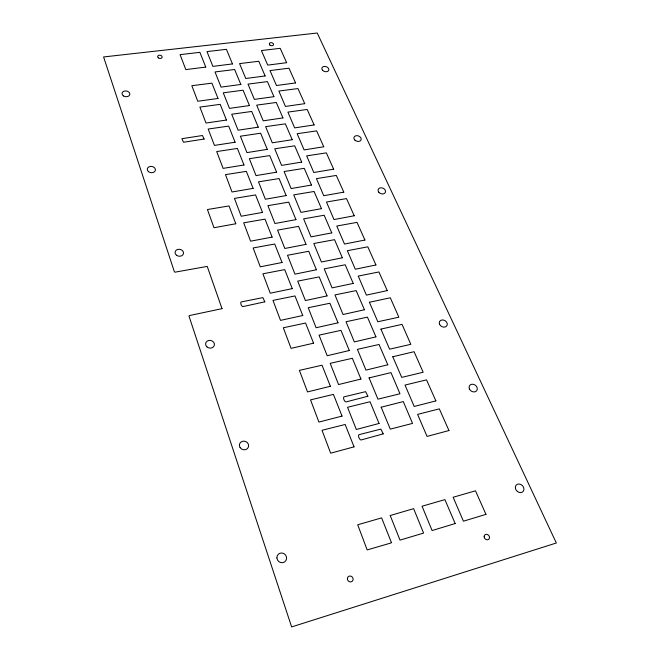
<?xml version="1.0" encoding="UTF-8"?>
<svg xmlns="http://www.w3.org/2000/svg" width="660" height="660" viewBox="0 0 660 660"><rect width="100%" height="100%" fill="white"/><g stroke="black" fill="none" stroke-linecap="round" stroke-linejoin="round"><path stroke-width="0.99" d="M390.217 515.526L400.018 540.119L423.596 533.082L413.638 508.654L390.217 515.526M391.363 542.429L391.017 542.982L367.183 549.92L357.695 524.783L381.628 517.885L391.363 542.429M392.774 356.738L401.717 377.396L423.159 372.257L414.092 351.706L392.774 356.738M387.791 364.79L365.962 370.111L357.406 349.354L379.038 344.479L387.791 364.79M387.255 290.606L366.415 295.119L358.24 276.07L378.898 271.953L387.255 290.606M383.204 433.859L360.946 440.005C359.378 439.642 357.802 435.889 358.858 434.726L380.878 429.099L383.204 433.859M379.054 423.464L356.317 429.478L347.548 407.278L370.062 401.75L379.054 423.464M380.919 329.109L389.606 349.173L410.834 344.322L402.022 324.357L380.919 329.109M381.166 407.203L390.283 429.124L412.549 423.398L403.293 401.593L381.166 407.203M375.936 264.974L355.303 269.23L347.358 250.709L367.81 246.823L375.936 264.974M375.944 336.872L354.337 341.905L346.03 321.75L367.43 317.147L375.944 336.872M369.088 377.899L377.941 399.168L399.968 393.772L390.984 372.611L369.088 377.899M369.402 302.263L377.842 321.758L398.854 317.188L390.299 297.784L369.402 302.263M367.867 396.239L345.914 401.965C344.388 401.626 342.845 397.98 343.901 396.883L365.623 391.652L367.867 396.239M364.427 309.763L343.043 314.507L334.975 294.921L356.161 290.59L364.427 309.763M360.946 379.046L338.572 384.565L330.19 363.346L352.349 358.289L360.946 379.046M364.93 240.034L344.503 244.051L336.773 226.034L357.019 222.379L364.93 240.034M354.04 446.853L330.66 453.181L322.014 430.287L345.163 424.471L354.04 446.853M354.222 215.77L333.993 219.557L326.469 202.026L346.516 198.594L354.222 215.77M353.24 283.412L332.071 287.884L324.225 268.859L345.197 264.775L353.24 283.412M349.313 350.518L327.187 355.732L319.052 335.14L340.964 330.363L349.313 350.518M342.037 416.097L318.912 422.07L310.53 399.877L333.424 394.391L342.037 416.097M338.027 322.822L316.123 327.739L308.228 307.741L329.909 303.245L338.027 322.822M343.794 192.159L323.763 195.715L316.437 178.645L336.295 175.428L343.794 192.159M342.358 257.796L321.412 262.012L313.78 243.507L334.537 239.671L342.358 257.796M330.388 386.273L307.519 391.916L299.392 370.384L322.03 365.211L330.388 386.273M331.782 232.889L311.041 236.858L303.625 218.856L324.167 215.251L331.782 232.889M327.055 295.919L305.39 300.556L297.718 281.127L319.176 276.895L327.055 295.919M333.647 169.166L313.805 172.507L306.669 155.892L326.337 152.864L333.647 169.166M316.396 269.775L294.954 274.147L287.496 255.263L308.731 251.278L316.396 269.775M323.763 146.767L304.103 149.911L297.157 133.716L316.635 130.886L323.763 146.767M313.566 343.183L291.076 348.356L283.305 327.772L305.572 323.045L313.566 343.183M321.486 208.651L300.952 212.388L293.733 194.873L314.077 191.482L321.486 208.651M311.471 185.056L291.134 188.57L284.113 171.526L304.252 168.341L311.471 185.056M306.034 244.365L284.815 248.474L277.563 230.117L298.576 226.372L306.034 244.365M314.127 124.938L294.657 127.892L287.892 112.109L307.18 109.461L314.127 124.938M302.759 315.505L280.508 320.38L272.968 300.399L294.987 295.944L302.759 315.505M304.738 103.661L285.45 106.433L278.85 91.047L297.965 88.572L304.738 103.661M292.264 288.626L270.253 293.213L262.919 273.801L284.707 269.61L292.264 288.626M301.711 162.088L281.581 165.396L274.741 148.789L294.682 145.81L301.711 162.088M295.96 219.64L274.956 223.509L267.902 205.656L288.7 202.142L295.96 219.64M286.151 195.591L265.361 199.229L258.497 181.855L279.089 178.555L286.151 195.591M295.581 82.921L276.474 85.511L270.006 70.587L288.973 68.203L295.581 82.921M282.059 262.498L260.287 266.822L253.16 247.954L274.717 244.018L282.059 262.498M292.215 139.714L272.283 142.816L265.617 126.646L285.359 123.857L292.215 139.714M282.959 117.917L263.216 120.829L256.682 105.146L276.276 102.457L282.959 117.917M276.606 172.177L256.03 175.601L249.348 158.689L269.726 155.595L276.606 172.177M272.143 237.105L250.602 241.172L243.68 222.833L265.007 219.136L272.143 237.105M286.646 62.692L267.721 65.117L261.409 50.556L280.203 48.328L286.646 62.692M264.825 301.834L242.83 306.62C241.403 306.355 240.034 302.858 241.148 301.95L262.886 297.611L264.825 301.834M273.933 96.674L254.38 99.396L248.011 84.117L267.424 81.601L273.933 96.674M267.316 149.383L246.947 152.6L240.397 136.207L260.609 133.229L267.316 149.383M262.507 212.404L241.189 216.241L234.448 198.396L255.552 194.923L262.507 212.404M253.118 188.38L232.023 191.986L225.472 174.619L246.353 171.369L253.118 188.38M265.138 75.958L245.776 78.507L239.563 63.607L258.786 61.256L265.138 75.958M258.266 127.182L238.095 130.201L231.718 114.238L251.732 111.449L258.266 127.182M249.447 105.559L229.482 108.38L223.261 92.821L243.078 90.214L249.447 105.559M243.994 165L223.113 168.382L216.695 151.569L237.402 148.434L243.994 165M235.793 223.765L213.98 227.733L207.43 209.533L229.012 205.936L235.793 223.765M222.016 308.657L189.362 315.579L189.007 316.123L291.637 626.926L556.331 542.998L317.229 33.017L103.587 56.95L174.405 271.837L175.04 272.167L207.232 266.401L222.016 308.657M240.85 84.472L221.075 87.12L215.02 71.948L234.638 69.514L240.85 84.472M235.1 142.23L214.442 145.406L208.18 129.038L228.682 126.101L235.1 142.23M232.477 63.921L212.891 66.388L206.976 51.595L226.413 49.327L232.477 63.921M226.446 120.062L205.994 123.032L199.898 107.085L220.192 104.346L226.446 120.062M218.014 98.464L197.761 101.244L191.829 85.709L211.918 83.144L218.014 98.464M204.113 139.045L183.505 142.255L181.888 138.691L202.463 135.514L204.113 139.045M205.763 67.081L185.815 69.597L180.097 54.64L199.889 52.33L205.763 67.081M485.958 514.355L463.427 521.202L453.148 497.252L475.489 490.809L485.958 514.355M455.153 523.545L432.094 530.549L422.062 506.22L444.914 499.628L455.153 523.545M448.965 430.543L427.045 436.425L417.59 414.381L439.312 408.853L448.965 430.543M435.889 400.909L414.191 406.461L405.017 385.077L426.517 379.855L435.889 400.909M347.408 579.199A3.036 2.788 52.9 0 0 352.069 581.419A3.036 2.788 52.9 0 0 351.285 576.32A3.036 2.788 52.9 0 0 347.408 579.199M484.143 536.761A2.937 2.483 48.2 0 0 488.309 539.566A2.937 2.483 48.2 0 0 488.037 534.839A2.937 2.483 48.2 0 0 484.143 536.761M269.989 45.127A2.161 1.51 14.8 0 0 273.512 44.814A2.161 1.51 14.8 0 0 270.831 42.644A2.161 1.51 14.8 0 0 269.989 45.127M158.317 57.841A2.269 1.617 9.7 0 0 162.079 57.412A2.269 1.617 9.7 0 0 159.307 55.201A2.269 1.617 9.7 0 0 158.317 57.841M469.441 389.02A4.381 3.58 35.5 0 0 476.569 390.852A4.381 3.58 35.5 0 0 473.542 384.351A4.381 3.58 35.5 0 0 469.441 389.02M515.402 488.334A4.711 3.869 44.4 0 0 522.505 492.022A4.711 3.869 44.4 0 0 521.004 484.564A4.711 3.869 44.4 0 0 515.402 488.334M439.618 324.373A4.199 3.374 30.3 0 0 446.523 326.172A4.199 3.374 30.3 0 0 443.693 320.092A4.199 3.374 30.3 0 0 439.618 324.373M378.799 192.233A3.869 2.945 22 0 0 385.25 192.588A3.869 2.945 22 0 0 381.323 187.786A3.869 2.945 22 0 0 378.799 192.233M354.849 140.069A3.754 2.772 19.7 0 0 361.028 139.945A3.754 2.772 19.7 0 0 356.763 135.655A3.754 2.772 19.7 0 0 354.849 140.069M322.641 70.34A3.605 2.549 17.3 0 0 328.647 70.48A3.605 2.549 17.3 0 0 324.753 66.421A3.605 2.549 17.3 0 0 322.641 70.34M240.116 447.629A4.67 4.298 19.2 0 0 248.127 447.645A4.67 4.298 19.2 0 0 243.779 441.127A4.67 4.298 19.2 0 0 240.116 447.629M206.984 346.921A4.447 3.861 11.9 0 0 214.318 345.345A4.447 3.861 11.9 0 0 208.733 340.461A4.447 3.861 11.9 0 0 206.984 346.921M176.566 255.296A4.257 3.481 9.3 0 0 183.463 253.588A4.257 3.481 9.3 0 0 177.845 249.398A4.257 3.481 9.3 0 0 176.566 255.296M148.483 171.641A4.084 3.151 8.2 0 0 155.281 170.602A4.084 3.151 8.2 0 0 150.298 166.444A4.084 3.151 8.2 0 0 148.483 171.641M123.494 95.939A3.919 2.871 7.7 0 0 129.789 94.496A3.919 2.871 7.7 0 0 124.484 91.063A3.919 2.871 7.7 0 0 123.494 95.939M276.895 557.947A4.983 4.744 46 0 0 284.46 562.015A4.983 4.744 46 0 0 283.874 553.583A4.983 4.744 46 0 0 276.895 557.947"/></g></svg>
